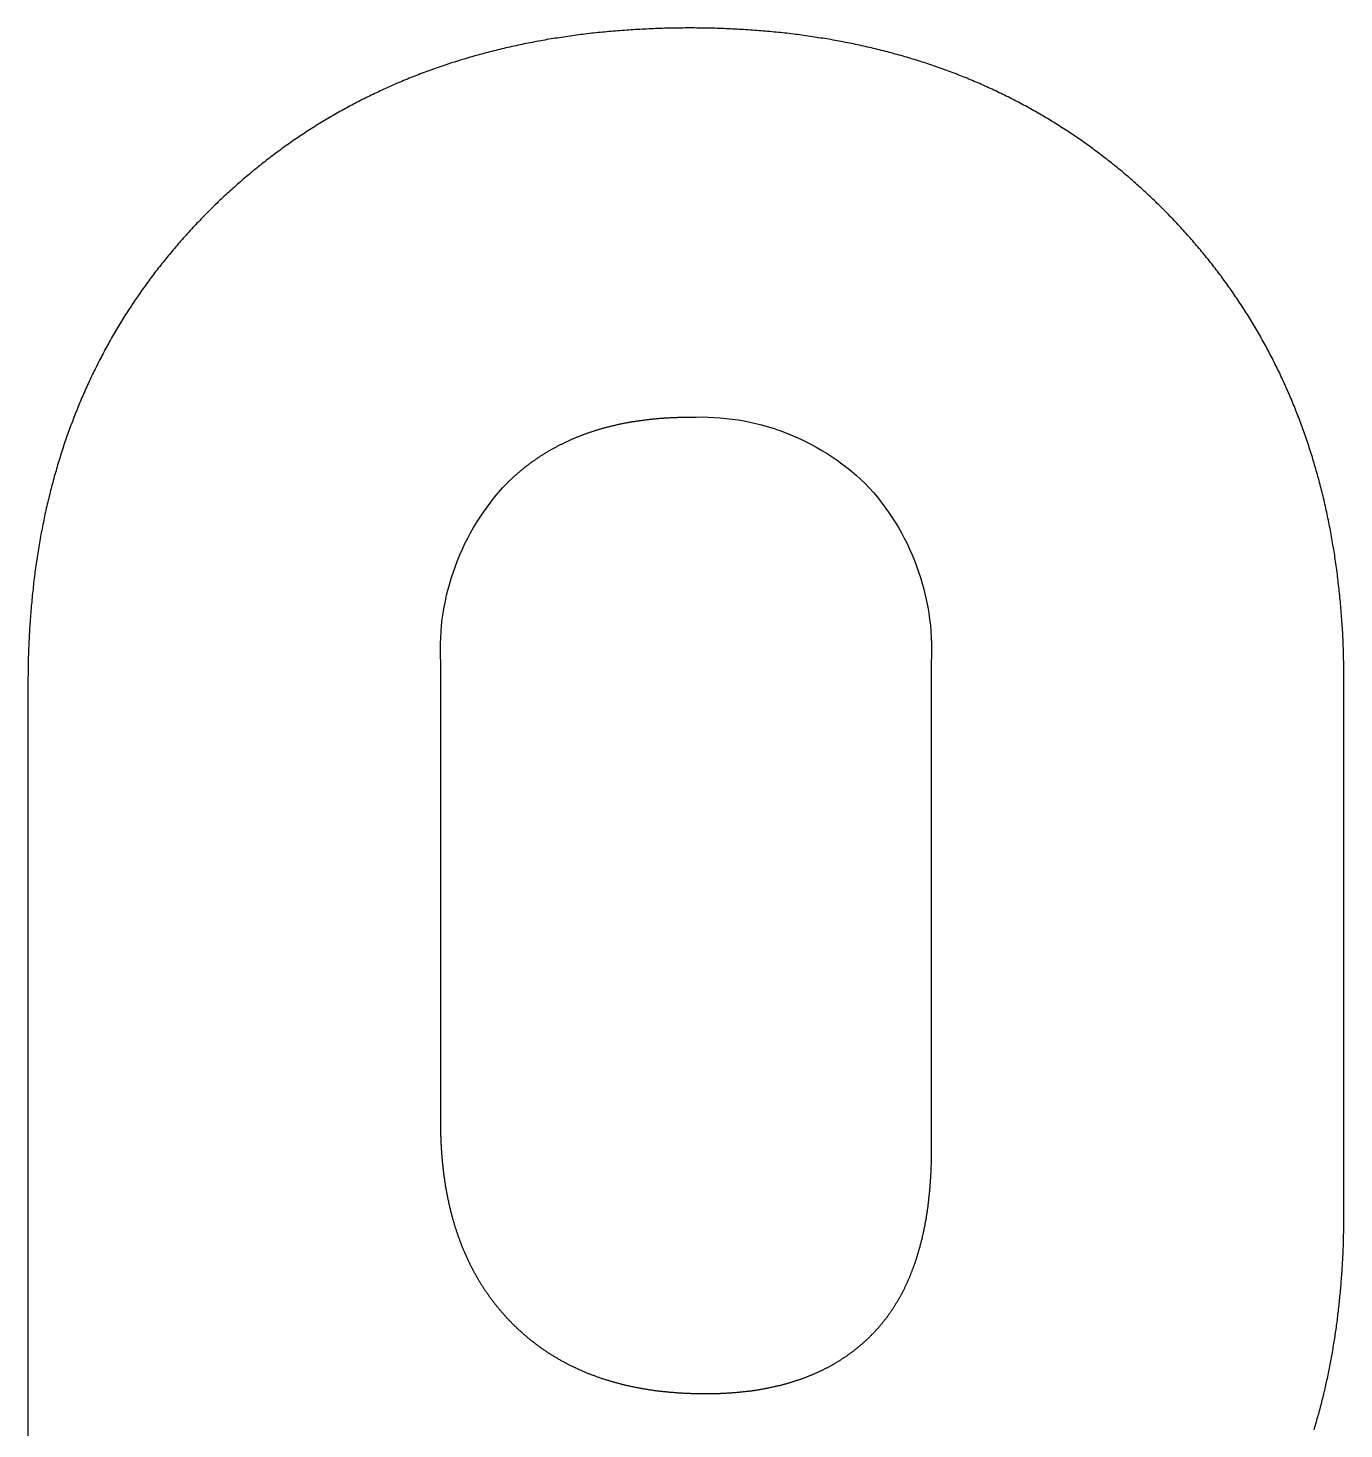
# Model space of a CAD drawing. Header units: millimetres. Extents: x -1211 to 233, y -1153 to 100.
# Drawn here: x -261.18 to -249.1, y -605.46 to -592.61 of the extents above; entities that cross this region are included whole.
import ezdxf

# ---------------------------------------------------------------- set-up
doc = ezdxf.new("R2010")
doc.units = ezdxf.units.MM
doc.layers.get('0').update_dxf_attribs({"lineweight": 25, "true_color": 0xffffff})

msp = doc.modelspace()

# ---------------------------------------------------------------- linework, layer by layer
at = {"color": 5, "true_color": 0x0000ff, "flags": 128}
msp.add_lwpolyline([(-249.379, -605.472), (-249.375, -605.458), (-249.37, -605.443), (-249.366, -605.428), (-249.362, -605.413), (-249.357, -605.398), (-249.353, -605.383), (-249.349, -605.368), (-249.344, -605.353), (-249.34, -605.338), (-249.336, -605.323), (-249.332, -605.308), (-249.328, -605.293), (-249.323, -605.278), (-249.319, -605.262), (-249.315, -605.247), (-249.311, -605.232), (-249.308, -605.217), (-249.304, -605.201), (-249.3, -605.186), (-249.296, -605.171), (-249.292, -605.155), (-249.288, -605.14), (-249.285, -605.124), (-249.281, -605.109), (-249.277, -605.093), (-249.274, -605.078), (-249.27, -605.062), (-249.267, -605.046), (-249.263, -605.031), (-249.26, -605.015), (-249.256, -604.999), (-249.253, -604.984), (-249.25, -604.968), (-249.246, -604.952), (-249.243, -604.936), (-249.24, -604.921), (-249.237, -604.905), (-249.234, -604.889), (-249.231, -604.873), (-249.228, -604.857), (-249.225, -604.841), (-249.222, -604.825), (-249.219, -604.809), (-249.216, -604.793), (-249.213, -604.776), (-249.21, -604.76), (-249.207, -604.744), (-249.204, -604.728), (-249.202, -604.712), (-249.199, -604.695), (-249.196, -604.679), (-249.194, -604.663), (-249.191, -604.646), (-249.189, -604.63), (-249.186, -604.614), (-249.184, -604.597), (-249.181, -604.581), (-249.179, -604.564), (-249.176, -604.548), (-249.174, -604.531), (-249.172, -604.514), (-249.17, -604.498), (-249.167, -604.481), (-249.165, -604.464), (-249.163, -604.448), (-249.161, -604.431), (-249.159, -604.414), (-249.157, -604.397), (-249.155, -604.381), (-249.153, -604.364), (-249.151, -604.347), (-249.149, -604.33), (-249.148, -604.313), (-249.146, -604.296), (-249.144, -604.279), (-249.142, -604.262), (-249.141, -604.245), (-249.139, -604.228), (-249.137, -604.211), (-249.136, -604.193), (-249.134, -604.176), (-249.133, -604.159), (-249.131, -604.142), (-249.13, -604.124), (-249.129, -604.107), (-249.127, -604.09), (-249.126, -604.072), (-249.125, -604.055), (-249.123, -604.037), (-249.122, -604.02), (-249.121, -604.002), (-249.12, -603.985), (-249.119, -603.967), (-249.118, -603.95), (-249.117, -603.932), (-249.116, -603.915), (-249.115, -603.897), (-249.114, -603.879), (-249.113, -603.861), (-249.112, -603.844), (-249.112, -603.826), (-249.111, -603.808), (-249.11, -603.79), (-249.11, -603.772), (-249.109, -603.754), (-249.108, -603.736), (-249.108, -603.718), (-249.107, -603.7), (-249.107, -603.682), (-249.106, -603.664), (-249.106, -603.646), (-249.106, -603.628), (-249.105, -603.61), (-249.105, -603.592), (-249.105, -603.573), (-249.105, -603.555), (-249.104, -603.537), (-249.104, -603.519), (-249.104, -603.5), (-249.104, -603.482), (-249.104, -603.464), (-249.104, -598.606), (-249.104, -598.585), (-249.104, -598.565), (-249.104, -598.544), (-249.105, -598.523), (-249.105, -598.502), (-249.105, -598.481), (-249.105, -598.461), (-249.106, -598.44), (-249.106, -598.419), (-249.107, -598.399), (-249.107, -598.378), (-249.108, -598.357), (-249.108, -598.337), (-249.109, -598.316), (-249.11, -598.296), (-249.111, -598.276), (-249.112, -598.255), (-249.112, -598.235), (-249.113, -598.214), (-249.114, -598.194), (-249.115, -598.174), (-249.116, -598.153), (-249.118, -598.133), (-249.119, -598.113), (-249.12, -598.093), (-249.121, -598.073), (-249.123, -598.053), (-249.124, -598.033), (-249.126, -598.013), (-249.127, -597.993), (-249.129, -597.973), (-249.13, -597.953), (-249.132, -597.933), (-249.133, -597.913), (-249.135, -597.893), (-249.137, -597.873), (-249.139, -597.853), (-249.141, -597.834), (-249.143, -597.814), (-249.145, -597.794), (-249.147, -597.774), (-249.149, -597.755), (-249.151, -597.735), (-249.153, -597.716), (-249.156, -597.696), (-249.158, -597.677), (-249.16, -597.657), (-249.163, -597.638), (-249.165, -597.618), (-249.168, -597.599), (-249.17, -597.58), (-249.173, -597.56), (-249.175, -597.541), (-249.178, -597.522), (-249.181, -597.502), (-249.184, -597.483), (-249.187, -597.464), (-249.189, -597.445), (-249.192, -597.426), (-249.195, -597.407), (-249.198, -597.388), (-249.202, -597.369), (-249.205, -597.35), (-249.208, -597.331), (-249.211, -597.312), (-249.215, -597.293), (-249.218, -597.274), (-249.221, -597.255), (-249.225, -597.236), (-249.228, -597.218), (-249.232, -597.199), (-249.236, -597.18), (-249.239, -597.162), (-249.243, -597.143), (-249.247, -597.124), (-249.251, -597.106), (-249.254, -597.087), (-249.258, -597.069), (-249.262, -597.05), (-249.266, -597.032), (-249.27, -597.013), (-249.275, -596.995), (-249.279, -596.976), (-249.283, -596.958), (-249.287, -596.94), (-249.292, -596.922), (-249.296, -596.903), (-249.3, -596.885), (-249.305, -596.867), (-249.309, -596.849), (-249.314, -596.831), (-249.319, -596.813), (-249.323, -596.795), (-249.328, -596.777), (-249.333, -596.759), (-249.338, -596.741), (-249.343, -596.723), (-249.348, -596.705), (-249.353, -596.687), (-249.358, -596.669), (-249.363, -596.651), (-249.368, -596.633), (-249.373, -596.616), (-249.378, -596.598), (-249.384, -596.58), (-249.389, -596.563), (-249.394, -596.545), (-249.4, -596.527), (-249.405, -596.51), (-249.411, -596.492), (-249.416, -596.475), (-249.422, -596.457), (-249.428, -596.44), (-249.434, -596.423), (-249.439, -596.405), (-249.445, -596.388), (-249.451, -596.371), (-249.457, -596.353), (-249.463, -596.336), (-249.469, -596.319), (-249.475, -596.302), (-249.481, -596.285), (-249.488, -596.267), (-249.494, -596.25), (-249.5, -596.233), (-249.506, -596.216), (-249.513, -596.199), (-249.519, -596.182), (-249.526, -596.165), (-249.532, -596.148), (-249.539, -596.132), (-249.546, -596.115), (-249.552, -596.098), (-249.559, -596.081), (-249.566, -596.064), (-249.573, -596.048), (-249.58, -596.031), (-249.587, -596.014), (-249.594, -595.998), (-249.601, -595.981), (-249.608, -595.965), (-249.615, -595.948), (-249.622, -595.931), (-249.63, -595.915), (-249.637, -595.899), (-249.644, -595.882), (-249.652, -595.866), (-249.659, -595.849), (-249.667, -595.833), (-249.674, -595.817), (-249.682, -595.801), (-249.69, -595.784), (-249.697, -595.768), (-249.705, -595.752), (-249.713, -595.736), (-249.721, -595.72), (-249.729, -595.704), (-249.737, -595.688), (-249.745, -595.672), (-249.753, -595.656), (-249.761, -595.64), (-249.769, -595.624), (-249.777, -595.608), (-249.786, -595.592), (-249.794, -595.576), (-249.802, -595.561), (-249.811, -595.545), (-249.819, -595.529), (-249.828, -595.513), (-249.837, -595.498), (-249.845, -595.482), (-249.854, -595.467), (-249.863, -595.451), (-249.871, -595.435), (-249.88, -595.42), (-249.889, -595.404), (-249.898, -595.389), (-249.907, -595.374), (-249.916, -595.358), (-249.925, -595.343), (-249.934, -595.328), (-249.944, -595.312), (-249.953, -595.297), (-249.962, -595.282), (-249.971, -595.267), (-249.981, -595.251), (-249.99, -595.236), (-250, -595.221), (-250.009, -595.206), (-250.019, -595.191), (-250.029, -595.176), (-250.038, -595.161), (-250.048, -595.146), (-250.058, -595.131), (-250.068, -595.116), (-250.078, -595.101), (-250.088, -595.087), (-250.098, -595.072), (-250.108, -595.057), (-250.118, -595.042), (-250.128, -595.028), (-250.138, -595.013), (-250.148, -594.998), (-250.159, -594.984), (-250.169, -594.969), (-250.18, -594.955), (-250.19, -594.94), (-250.201, -594.926), (-250.211, -594.911), (-250.222, -594.897), (-250.232, -594.882), (-250.243, -594.868), (-250.254, -594.854), (-250.265, -594.839), (-250.276, -594.825), (-250.286, -594.811), (-250.297, -594.797), (-250.308, -594.783), (-250.32, -594.768), (-250.331, -594.754), (-250.342, -594.74), (-250.353, -594.726), (-250.364, -594.712), (-250.376, -594.698), (-250.387, -594.684), (-250.398, -594.67), (-250.41, -594.656), (-250.421, -594.643), (-250.433, -594.629), (-250.445, -594.615), (-250.456, -594.601), (-250.468, -594.587), (-250.48, -594.574), (-250.492, -594.56), (-250.504, -594.546), (-250.516, -594.533), (-250.528, -594.519), (-250.54, -594.506), (-250.552, -594.492), (-250.564, -594.479), (-250.576, -594.465), (-250.588, -594.452), (-250.601, -594.438), (-250.613, -594.425), (-250.625, -594.412), (-250.638, -594.398), (-250.65, -594.385), (-250.663, -594.372), (-250.675, -594.359), (-250.688, -594.345), (-250.701, -594.332), (-250.713, -594.319), (-250.726, -594.306), (-250.739, -594.293), (-250.752, -594.28), (-250.765, -594.267), (-250.778, -594.254), (-250.791, -594.241), (-250.804, -594.228), (-250.817, -594.216), (-250.83, -594.203), (-250.843, -594.19), (-250.856, -594.177), (-250.87, -594.165), (-250.883, -594.152), (-250.896, -594.14), (-250.91, -594.127), (-250.923, -594.115), (-250.936, -594.103), (-250.95, -594.09), (-250.963, -594.078), (-250.976, -594.066), (-250.99, -594.054), (-251.003, -594.042), (-251.017, -594.03), (-251.031, -594.018), (-251.044, -594.006), (-251.058, -593.994), (-251.072, -593.982), (-251.085, -593.97), (-251.099, -593.959), (-251.113, -593.947), (-251.127, -593.935), (-251.14, -593.924), (-251.154, -593.912), (-251.168, -593.901), (-251.182, -593.889), (-251.196, -593.878), (-251.21, -593.867), (-251.224, -593.855), (-251.238, -593.844), (-251.252, -593.833), (-251.266, -593.822), (-251.28, -593.811), (-251.295, -593.8), (-251.309, -593.789), (-251.323, -593.778), (-251.337, -593.767), (-251.352, -593.756), (-251.366, -593.745), (-251.38, -593.735), (-251.395, -593.724), (-251.409, -593.713), (-251.423, -593.703), (-251.438, -593.692), (-251.452, -593.682), (-251.467, -593.671), (-251.482, -593.661), (-251.496, -593.651), (-251.511, -593.64), (-251.525, -593.63), (-251.54, -593.62), (-251.555, -593.61), (-251.57, -593.6), (-251.584, -593.59), (-251.599, -593.58), (-251.614, -593.57), (-251.629, -593.56), (-251.644, -593.55), (-251.659, -593.541), (-251.674, -593.531), (-251.689, -593.521), (-251.704, -593.512), (-251.719, -593.502), (-251.734, -593.492), (-251.749, -593.483), (-251.764, -593.474), (-251.78, -593.464), (-251.795, -593.455), (-251.81, -593.446), (-251.825, -593.437), (-251.841, -593.427), (-251.856, -593.418), (-251.871, -593.409), (-251.887, -593.4), (-251.902, -593.391), (-251.918, -593.382), (-251.933, -593.374), (-251.949, -593.365), (-251.964, -593.356), (-251.98, -593.347), (-251.996, -593.339), (-252.011, -593.33), (-252.027, -593.322), (-252.043, -593.313), (-252.058, -593.305), (-252.074, -593.296), (-252.09, -593.288), (-252.106, -593.28), (-252.122, -593.271), (-252.138, -593.263), (-252.154, -593.255), (-252.17, -593.247), (-252.186, -593.239), (-252.202, -593.231), (-252.218, -593.223), (-252.234, -593.215), (-252.25, -593.207), (-252.266, -593.2), (-252.282, -593.192), (-252.298, -593.184), (-252.315, -593.177), (-252.331, -593.169), (-252.347, -593.161), (-252.364, -593.154), (-252.38, -593.147), (-252.396, -593.139), (-252.413, -593.132), (-252.429, -593.125), (-252.446, -593.117), (-252.462, -593.11), (-252.479, -593.103), (-252.496, -593.096), (-252.512, -593.089), (-252.529, -593.082), (-252.545, -593.075), (-252.562, -593.068), (-252.579, -593.061), (-252.596, -593.055), (-252.613, -593.048), (-252.629, -593.041), (-252.646, -593.035), (-252.663, -593.028), (-252.68, -593.022), (-252.697, -593.015), (-252.714, -593.009), (-252.731, -593.002), (-252.748, -592.996), (-252.765, -592.99), (-252.782, -592.984), (-252.799, -592.977), (-252.817, -592.971), (-252.834, -592.965), (-252.851, -592.959), (-252.868, -592.953), (-252.886, -592.947), (-252.903, -592.941), (-252.92, -592.936), (-252.938, -592.93), (-252.955, -592.924), (-252.973, -592.919), (-252.99, -592.913), (-253.008, -592.907), (-253.025, -592.902), (-253.043, -592.896), (-253.061, -592.891), (-253.078, -592.886), (-253.096, -592.88), (-253.114, -592.875), (-253.131, -592.87), (-253.149, -592.865), (-253.167, -592.86), (-253.185, -592.855), (-253.203, -592.85), (-253.22, -592.845), (-253.238, -592.84), (-253.256, -592.835), (-253.274, -592.83), (-253.292, -592.826), (-253.31, -592.821), (-253.329, -592.816), (-253.347, -592.812), (-253.365, -592.807), (-253.383, -592.803), (-253.401, -592.798), (-253.419, -592.794), (-253.438, -592.789), (-253.456, -592.785), (-253.474, -592.781), (-253.493, -592.777), (-253.511, -592.773), (-253.529, -592.769), (-253.548, -592.765), (-253.566, -592.761), (-253.585, -592.757), (-253.603, -592.753), (-253.622, -592.749), (-253.641, -592.745), (-253.659, -592.741), (-253.678, -592.738), (-253.697, -592.734), (-253.715, -592.731), (-253.734, -592.727), (-253.753, -592.724), (-253.772, -592.72), (-253.791, -592.717), (-253.81, -592.713), (-253.829, -592.71), (-253.847, -592.707), (-253.866, -592.704), (-253.885, -592.701), (-253.905, -592.698), (-253.924, -592.695), (-253.943, -592.692), (-253.962, -592.689), (-253.981, -592.686), (-254, -592.683), (-254.019, -592.68), (-254.039, -592.678), (-254.058, -592.675), (-254.077, -592.672), (-254.097, -592.67), (-254.116, -592.667), (-254.136, -592.665), (-254.155, -592.662), (-254.174, -592.66), (-254.194, -592.658), (-254.214, -592.655), (-254.233, -592.653), (-254.253, -592.651), (-254.272, -592.649), (-254.292, -592.647), (-254.312, -592.645), (-254.331, -592.643), (-254.351, -592.641), (-254.371, -592.639), (-254.391, -592.637), (-254.411, -592.636), (-254.431, -592.634), (-254.45, -592.632), (-254.47, -592.631), (-254.49, -592.629), (-254.51, -592.628), (-254.53, -592.626), (-254.551, -592.625), (-254.571, -592.623), (-254.591, -592.622), (-254.611, -592.621), (-254.631, -592.62), (-254.651, -592.619), (-254.672, -592.618), (-254.692, -592.616), (-254.712, -592.616), (-254.733, -592.615), (-254.753, -592.614), (-254.773, -592.613), (-254.794, -592.612), (-254.814, -592.611), (-254.835, -592.611), (-254.855, -592.61), (-254.876, -592.609), (-254.896, -592.609), (-254.917, -592.608), (-254.938, -592.608), (-254.958, -592.608), (-254.979, -592.607), (-255, -592.607), (-255.021, -592.607), (-255.042, -592.607), (-255.062, -592.606), (-255.083, -592.606), (-255.104, -592.606), (-255.125, -592.606), (-255.147, -592.606), (-255.168, -592.607), (-255.189, -592.607), (-255.21, -592.607), (-255.231, -592.607), (-255.252, -592.608), (-255.273, -592.608), (-255.294, -592.608), (-255.315, -592.609), (-255.336, -592.609), (-255.356, -592.61), (-255.377, -592.611), (-255.398, -592.611), (-255.419, -592.612), (-255.439, -592.613), (-255.46, -592.614), (-255.481, -592.615), (-255.501, -592.616), (-255.522, -592.616), (-255.543, -592.618), (-255.563, -592.619), (-255.584, -592.62), (-255.604, -592.621), (-255.624, -592.622), (-255.645, -592.623), (-255.665, -592.625), (-255.686, -592.626), (-255.706, -592.628), (-255.726, -592.629), (-255.746, -592.631), (-255.767, -592.632), (-255.787, -592.634), (-255.807, -592.636), (-255.827, -592.637), (-255.847, -592.639), (-255.867, -592.641), (-255.887, -592.643), (-255.907, -592.645), (-255.927, -592.647), (-255.947, -592.649), (-255.967, -592.651), (-255.987, -592.653), (-256.007, -592.655), (-256.026, -592.658), (-256.046, -592.66), (-256.066, -592.662), (-256.086, -592.665), (-256.105, -592.667), (-256.125, -592.67), (-256.145, -592.672), (-256.164, -592.675), (-256.184, -592.678), (-256.203, -592.68), (-256.223, -592.683), (-256.242, -592.686), (-256.262, -592.689), (-256.281, -592.692), (-256.3, -592.695), (-256.32, -592.698), (-256.339, -592.701), (-256.358, -592.704), (-256.377, -592.707), (-256.397, -592.71), (-256.416, -592.713), (-256.435, -592.717), (-256.454, -592.72), (-256.473, -592.724), (-256.492, -592.727), (-256.511, -592.731), (-256.53, -592.734), (-256.549, -592.738), (-256.568, -592.741), (-256.587, -592.745), (-256.606, -592.749), (-256.625, -592.753), (-256.643, -592.757), (-256.662, -592.761), (-256.681, -592.765), (-256.699, -592.769), (-256.718, -592.773), (-256.737, -592.777), (-256.755, -592.781), (-256.774, -592.785), (-256.792, -592.789), (-256.811, -592.794), (-256.829, -592.798), (-256.848, -592.803), (-256.866, -592.807), (-256.885, -592.812), (-256.903, -592.816), (-256.921, -592.821), (-256.94, -592.826), (-256.958, -592.83), (-256.976, -592.835), (-256.994, -592.84), (-257.012, -592.845), (-257.031, -592.85), (-257.049, -592.855), (-257.067, -592.86), (-257.085, -592.865), (-257.103, -592.87), (-257.121, -592.875), (-257.139, -592.88), (-257.157, -592.886), (-257.174, -592.891), (-257.192, -592.896), (-257.21, -592.902), (-257.228, -592.907), (-257.246, -592.913), (-257.263, -592.919), (-257.281, -592.924), (-257.299, -592.93), (-257.316, -592.936), (-257.334, -592.941), (-257.351, -592.947), (-257.369, -592.953), (-257.386, -592.959), (-257.404, -592.965), (-257.421, -592.971), (-257.439, -592.977), (-257.456, -592.984), (-257.473, -592.99), (-257.491, -592.996), (-257.508, -593.002), (-257.525, -593.009), (-257.542, -593.015), (-257.56, -593.022), (-257.577, -593.028), (-257.594, -593.035), (-257.611, -593.041), (-257.628, -593.048), (-257.645, -593.055), (-257.662, -593.061), (-257.679, -593.068), (-257.696, -593.075), (-257.713, -593.082), (-257.73, -593.089), (-257.746, -593.096), (-257.763, -593.103), (-257.78, -593.11), (-257.797, -593.117), (-257.813, -593.125), (-257.83, -593.132), (-257.847, -593.139), (-257.863, -593.147), (-257.88, -593.154), (-257.896, -593.161), (-257.913, -593.169), (-257.929, -593.177), (-257.946, -593.184), (-257.962, -593.192), (-257.979, -593.2), (-257.995, -593.207), (-258.011, -593.215), (-258.028, -593.223), (-258.044, -593.231), (-258.06, -593.239), (-258.076, -593.247), (-258.092, -593.255), (-258.109, -593.263), (-258.125, -593.271), (-258.141, -593.28), (-258.157, -593.288), (-258.173, -593.296), (-258.189, -593.305), (-258.205, -593.313), (-258.221, -593.322), (-258.237, -593.33), (-258.252, -593.339), (-258.268, -593.347), (-258.284, -593.356), (-258.3, -593.365), (-258.315, -593.374), (-258.331, -593.382), (-258.347, -593.391), (-258.362, -593.4), (-258.378, -593.409), (-258.394, -593.418), (-258.409, -593.427), (-258.425, -593.437), (-258.44, -593.446), (-258.456, -593.455), (-258.471, -593.464), (-258.486, -593.474), (-258.502, -593.483), (-258.517, -593.492), (-258.532, -593.502), (-258.547, -593.512), (-258.563, -593.521), (-258.578, -593.531), (-258.593, -593.541), (-258.608, -593.55), (-258.623, -593.56), (-258.638, -593.57), (-258.653, -593.58), (-258.668, -593.59), (-258.683, -593.6), (-258.698, -593.61), (-258.713, -593.62), (-258.728, -593.63), (-258.743, -593.64), (-258.758, -593.651), (-258.772, -593.661), (-258.787, -593.671), (-258.802, -593.682), (-258.817, -593.692), (-258.831, -593.703), (-258.846, -593.713), (-258.86, -593.724), (-258.875, -593.735), (-258.889, -593.745), (-258.904, -593.756), (-258.918, -593.767), (-258.933, -593.778), (-258.947, -593.789), (-258.962, -593.8), (-258.976, -593.811), (-258.99, -593.822), (-259.004, -593.833), (-259.019, -593.844), (-259.033, -593.855), (-259.047, -593.867), (-259.061, -593.878), (-259.075, -593.889), (-259.089, -593.901), (-259.103, -593.912), (-259.117, -593.924), (-259.131, -593.935), (-259.145, -593.947), (-259.159, -593.959), (-259.173, -593.97), (-259.187, -593.982), (-259.201, -593.994), (-259.215, -594.006), (-259.228, -594.018), (-259.242, -594.03), (-259.256, -594.042), (-259.27, -594.054), (-259.283, -594.066), (-259.297, -594.078), (-259.31, -594.09), (-259.324, -594.103), (-259.337, -594.115), (-259.351, -594.127), (-259.364, -594.14), (-259.378, -594.152), (-259.391, -594.165), (-259.404, -594.177), (-259.418, -594.19), (-259.431, -594.203), (-259.444, -594.216), (-259.458, -594.228), (-259.471, -594.241), (-259.484, -594.254), (-259.497, -594.267), (-259.51, -594.28), (-259.523, -594.293), (-259.536, -594.306), (-259.549, -594.319), (-259.562, -594.332), (-259.575, -594.345), (-259.588, -594.359), (-259.6, -594.372), (-259.613, -594.385), (-259.626, -594.398), (-259.638, -594.412), (-259.651, -594.425), (-259.663, -594.438), (-259.676, -594.452), (-259.688, -594.465), (-259.7, -594.479), (-259.713, -594.492), (-259.725, -594.506), (-259.737, -594.519), (-259.749, -594.533), (-259.761, -594.546), (-259.773, -594.56), (-259.785, -594.574), (-259.797, -594.587), (-259.809, -594.601), (-259.821, -594.615), (-259.832, -594.629), (-259.844, -594.643), (-259.856, -594.656), (-259.867, -594.67), (-259.879, -594.684), (-259.89, -594.698), (-259.902, -594.712), (-259.913, -594.726), (-259.925, -594.74), (-259.936, -594.754), (-259.947, -594.768), (-259.958, -594.783), (-259.97, -594.797), (-259.981, -594.811), (-259.992, -594.825), (-260.003, -594.839), (-260.014, -594.854), (-260.024, -594.868), (-260.035, -594.882), (-260.046, -594.897), (-260.057, -594.911), (-260.068, -594.926), (-260.078, -594.94), (-260.089, -594.955), (-260.099, -594.969), (-260.11, -594.984), (-260.12, -594.998), (-260.131, -595.013), (-260.141, -595.028), (-260.151, -595.042), (-260.161, -595.057), (-260.171, -595.072), (-260.182, -595.087), (-260.192, -595.101), (-260.202, -595.116), (-260.212, -595.131), (-260.222, -595.146), (-260.231, -595.161), (-260.241, -595.176), (-260.251, -595.191), (-260.261, -595.206), (-260.27, -595.221), (-260.28, -595.236), (-260.29, -595.251), (-260.299, -595.267), (-260.308, -595.282), (-260.318, -595.297), (-260.327, -595.312), (-260.337, -595.328), (-260.346, -595.343), (-260.355, -595.358), (-260.364, -595.374), (-260.373, -595.389), (-260.382, -595.404), (-260.391, -595.42), (-260.4, -595.435), (-260.409, -595.451), (-260.418, -595.467), (-260.427, -595.482), (-260.435, -595.498), (-260.444, -595.513), (-260.453, -595.529), (-260.461, -595.545), (-260.47, -595.561), (-260.478, -595.576), (-260.487, -595.592), (-260.495, -595.608), (-260.503, -595.624), (-260.512, -595.64), (-260.52, -595.656), (-260.528, -595.672), (-260.536, -595.688), (-260.544, -595.704), (-260.552, -595.72), (-260.56, -595.736), (-260.568, -595.752), (-260.576, -595.768), (-260.584, -595.784), (-260.592, -595.801), (-260.599, -595.817), (-260.607, -595.833), (-260.615, -595.849), (-260.622, -595.866), (-260.63, -595.882), (-260.637, -595.899), (-260.645, -595.915), (-260.652, -595.931), (-260.659, -595.948), (-260.666, -595.965), (-260.674, -595.981), (-260.681, -595.998), (-260.688, -596.014), (-260.695, -596.031), (-260.702, -596.048), (-260.709, -596.064), (-260.716, -596.081), (-260.723, -596.098), (-260.729, -596.115), (-260.736, -596.132), (-260.743, -596.148), (-260.749, -596.165), (-260.756, -596.182), (-260.763, -596.199), (-260.769, -596.216), (-260.775, -596.233), (-260.782, -596.25), (-260.788, -596.267), (-260.794, -596.285), (-260.801, -596.302), (-260.807, -596.319), (-260.813, -596.336), (-260.819, -596.353), (-260.825, -596.371), (-260.831, -596.388), (-260.837, -596.405), (-260.843, -596.423), (-260.849, -596.44), (-260.854, -596.457), (-260.86, -596.475), (-260.866, -596.492), (-260.871, -596.51), (-260.877, -596.527), (-260.882, -596.545), (-260.888, -596.563), (-260.893, -596.58), (-260.899, -596.598), (-260.904, -596.616), (-260.909, -596.633), (-260.914, -596.651), (-260.919, -596.669), (-260.925, -596.687), (-260.93, -596.705), (-260.935, -596.723), (-260.94, -596.741), (-260.944, -596.759), (-260.949, -596.777), (-260.954, -596.795), (-260.959, -596.813), (-260.964, -596.831), (-260.968, -596.849), (-260.973, -596.867), (-260.977, -596.885), (-260.982, -596.903), (-260.986, -596.922), (-260.991, -596.94), (-260.995, -596.958), (-260.999, -596.976), (-261.003, -596.995), (-261.008, -597.013), (-261.012, -597.032), (-261.016, -597.05), (-261.02, -597.069), (-261.024, -597.087), (-261.028, -597.106), (-261.032, -597.124), (-261.035, -597.143), (-261.039, -597.162), (-261.043, -597.18), (-261.047, -597.199), (-261.05, -597.218), (-261.054, -597.236), (-261.057, -597.255), (-261.061, -597.274), (-261.064, -597.293), (-261.067, -597.312), (-261.071, -597.331), (-261.074, -597.35), (-261.077, -597.369), (-261.08, -597.388), (-261.083, -597.407), (-261.086, -597.426), (-261.089, -597.445), (-261.092, -597.464), (-261.095, -597.483), (-261.098, -597.502), (-261.101, -597.522), (-261.104, -597.541), (-261.106, -597.56), (-261.109, -597.58), (-261.112, -597.599), (-261.114, -597.618), (-261.117, -597.638), (-261.119, -597.657), (-261.121, -597.677), (-261.124, -597.696), (-261.126, -597.716), (-261.128, -597.735), (-261.13, -597.755), (-261.133, -597.774), (-261.135, -597.794), (-261.137, -597.814), (-261.139, -597.834), (-261.141, -597.853), (-261.142, -597.873), (-261.144, -597.893), (-261.146, -597.913), (-261.148, -597.933), (-261.149, -597.953), (-261.151, -597.973), (-261.153, -597.993), (-261.154, -598.013), (-261.156, -598.033), (-261.157, -598.053), (-261.158, -598.073), (-261.16, -598.093), (-261.161, -598.113), (-261.162, -598.133), (-261.163, -598.153), (-261.164, -598.174), (-261.165, -598.194), (-261.166, -598.214), (-261.167, -598.235), (-261.168, -598.255), (-261.169, -598.276), (-261.17, -598.296), (-261.171, -598.316), (-261.171, -598.337), (-261.172, -598.357), (-261.173, -598.378), (-261.173, -598.399), (-261.174, -598.419), (-261.174, -598.44), (-261.174, -598.461), (-261.175, -598.481), (-261.175, -598.502), (-261.175, -598.523), (-261.175, -598.544), (-261.176, -598.565), (-261.176, -598.585), (-261.176, -598.606), (-261.176, -612.321)], dxfattribs=at)
msp.add_lwpolyline([(-255.104, -596.178, -0.206096), (-253.497, -596.785, -0.205579), (-252.89, -598.428), (-252.89, -602.892), (-252.89, -602.901), (-252.89, -602.91), (-252.89, -602.919), (-252.89, -602.928), (-252.89, -602.936), (-252.89, -602.945), (-252.89, -602.954), (-252.89, -602.963), (-252.891, -602.972), (-252.891, -602.98), (-252.891, -602.989), (-252.891, -602.998), (-252.891, -603.007), (-252.892, -603.015), (-252.892, -603.024), (-252.892, -603.033), (-252.892, -603.041), (-252.893, -603.05), (-252.893, -603.058), (-252.893, -603.067), (-252.894, -603.076), (-252.894, -603.084), (-252.894, -603.093), (-252.895, -603.101), (-252.895, -603.11), (-252.895, -603.118), (-252.896, -603.127), (-252.896, -603.135), (-252.897, -603.143), (-252.897, -603.152), (-252.898, -603.16), (-252.898, -603.169), (-252.899, -603.177), (-252.899, -603.185), (-252.9, -603.194), (-252.9, -603.202), (-252.901, -603.21), (-252.902, -603.218), (-252.902, -603.227), (-252.903, -603.235), (-252.904, -603.243), (-252.904, -603.251), (-252.905, -603.259), (-252.906, -603.268), (-252.906, -603.276), (-252.907, -603.284), (-252.908, -603.292), (-252.909, -603.3), (-252.91, -603.308), (-252.91, -603.316), (-252.911, -603.324), (-252.912, -603.332), (-252.913, -603.34), (-252.914, -603.348), (-252.915, -603.356), (-252.916, -603.364), (-252.916, -603.372), (-252.917, -603.38), (-252.918, -603.388), (-252.919, -603.395), (-252.92, -603.403), (-252.921, -603.411), (-252.922, -603.419), (-252.923, -603.427), (-252.924, -603.434), (-252.926, -603.442), (-252.927, -603.45), (-252.928, -603.458), (-252.929, -603.465), (-252.93, -603.473), (-252.931, -603.481), (-252.932, -603.488), (-252.933, -603.496), (-252.935, -603.504), (-252.936, -603.511), (-252.937, -603.519), (-252.938, -603.526), (-252.94, -603.534), (-252.941, -603.541), (-252.942, -603.549), (-252.944, -603.556), (-252.945, -603.564), (-252.946, -603.571), (-252.948, -603.579), (-252.949, -603.586), (-252.95, -603.593), (-252.952, -603.601), (-252.953, -603.608), (-252.955, -603.615), (-252.956, -603.623), (-252.958, -603.63), (-252.959, -603.637), (-252.961, -603.645), (-252.962, -603.652), (-252.964, -603.659), (-252.965, -603.666), (-252.967, -603.674), (-252.968, -603.681), (-252.97, -603.688), (-252.972, -603.695), (-252.973, -603.702), (-252.975, -603.709), (-252.977, -603.716), (-252.978, -603.723), (-252.98, -603.73), (-252.982, -603.737), (-252.983, -603.744), (-252.985, -603.751), (-252.987, -603.758), (-252.989, -603.765), (-252.991, -603.772), (-252.992, -603.779), (-252.994, -603.786), (-252.996, -603.793), (-252.998, -603.8), (-253, -603.807), (-253.002, -603.814), (-253.004, -603.82), (-253.006, -603.827), (-253.008, -603.834), (-253.01, -603.841), (-253.012, -603.848), (-253.014, -603.854), (-253.016, -603.861), (-253.018, -603.868), (-253.02, -603.874), (-253.022, -603.881), (-253.024, -603.888), (-253.026, -603.894), (-253.028, -603.901), (-253.03, -603.907), (-253.032, -603.914), (-253.035, -603.921), (-253.037, -603.927), (-253.039, -603.934), (-253.041, -603.94), (-253.043, -603.947), (-253.046, -603.953), (-253.048, -603.959), (-253.05, -603.966), (-253.052, -603.972), (-253.055, -603.979), (-253.057, -603.985), (-253.059, -603.991), (-253.062, -603.998), (-253.064, -604.004), (-253.067, -604.01), (-253.069, -604.017), (-253.071, -604.023), (-253.074, -604.029), (-253.076, -604.035), (-253.079, -604.041), (-253.081, -604.048), (-253.084, -604.054), (-253.086, -604.06), (-253.089, -604.066), (-253.091, -604.072), (-253.094, -604.078), (-253.097, -604.084), (-253.099, -604.09), (-253.102, -604.096), (-253.104, -604.103), (-253.107, -604.109), (-253.11, -604.115), (-253.112, -604.12), (-253.115, -604.126), (-253.118, -604.132), (-253.121, -604.138), (-253.123, -604.144), (-253.126, -604.15), (-253.129, -604.156), (-253.132, -604.162), (-253.135, -604.168), (-253.137, -604.173), (-253.14, -604.179), (-253.143, -604.185), (-253.146, -604.191), (-253.149, -604.196), (-253.152, -604.202), (-253.155, -604.208), (-253.158, -604.214), (-253.161, -604.219), (-253.164, -604.225), (-253.167, -604.231), (-253.17, -604.236), (-253.173, -604.242), (-253.176, -604.247), (-253.179, -604.253), (-253.182, -604.258), (-253.185, -604.264), (-253.188, -604.269), (-253.191, -604.275), (-253.194, -604.28), (-253.198, -604.286), (-253.201, -604.291), (-253.204, -604.297), (-253.207, -604.302), (-253.21, -604.307), (-253.214, -604.313), (-253.217, -604.318), (-253.22, -604.323), (-253.223, -604.329), (-253.227, -604.334), (-253.23, -604.339), (-253.233, -604.345), (-253.237, -604.35), (-253.24, -604.355), (-253.244, -604.36), (-253.247, -604.365), (-253.25, -604.371), (-253.254, -604.376), (-253.257, -604.381), (-253.261, -604.386), (-253.264, -604.391), (-253.268, -604.396), (-253.271, -604.401), (-253.275, -604.406), (-253.278, -604.411), (-253.282, -604.416), (-253.286, -604.421), (-253.289, -604.426), (-253.293, -604.431), (-253.296, -604.436), (-253.3, -604.441), (-253.304, -604.446), (-253.307, -604.451), (-253.311, -604.456), (-253.315, -604.46), (-253.319, -604.465), (-253.322, -604.47), (-253.326, -604.475), (-253.33, -604.48), (-253.334, -604.484), (-253.338, -604.489), (-253.341, -604.494), (-253.345, -604.498), (-253.349, -604.503), (-253.353, -604.508), (-253.357, -604.512), (-253.361, -604.517), (-253.365, -604.522), (-253.369, -604.526), (-253.373, -604.531), (-253.377, -604.535), (-253.381, -604.54), (-253.385, -604.544), (-253.389, -604.549), (-253.393, -604.553), (-253.397, -604.558), (-253.401, -604.562), (-253.405, -604.567), (-253.409, -604.571), (-253.413, -604.575), (-253.417, -604.58), (-253.421, -604.584), (-253.426, -604.589), (-253.43, -604.593), (-253.434, -604.597), (-253.438, -604.601), (-253.442, -604.606), (-253.447, -604.61), (-253.451, -604.614), (-253.455, -604.618), (-253.46, -604.623), (-253.464, -604.627), (-253.468, -604.631), (-253.473, -604.635), (-253.477, -604.639), (-253.481, -604.643), (-253.486, -604.647), (-253.49, -604.651), (-253.494, -604.656), (-253.499, -604.66), (-253.503, -604.664), (-253.508, -604.668), (-253.512, -604.672), (-253.517, -604.676), (-253.521, -604.68), (-253.526, -604.684), (-253.53, -604.687), (-253.535, -604.691), (-253.539, -604.695), (-253.544, -604.699), (-253.548, -604.703), (-253.553, -604.707), (-253.558, -604.711), (-253.562, -604.714), (-253.567, -604.718), (-253.571, -604.722), (-253.576, -604.726), (-253.581, -604.73), (-253.585, -604.733), (-253.59, -604.737), (-253.595, -604.741), (-253.6, -604.744), (-253.604, -604.748), (-253.609, -604.752), (-253.614, -604.755), (-253.619, -604.759), (-253.623, -604.762), (-253.628, -604.766), (-253.633, -604.77), (-253.638, -604.773), (-253.643, -604.777), (-253.648, -604.78), (-253.653, -604.784), (-253.657, -604.787), (-253.662, -604.791), (-253.667, -604.794), (-253.672, -604.797), (-253.677, -604.801), (-253.682, -604.804), (-253.687, -604.808), (-253.692, -604.811), (-253.697, -604.814), (-253.702, -604.818), (-253.707, -604.821), (-253.712, -604.824), (-253.717, -604.827), (-253.722, -604.831), (-253.728, -604.834), (-253.733, -604.837), (-253.738, -604.84), (-253.743, -604.844), (-253.748, -604.847), (-253.753, -604.85), (-253.758, -604.853), (-253.764, -604.856), (-253.769, -604.859), (-253.774, -604.862), (-253.779, -604.865), (-253.785, -604.868), (-253.79, -604.871), (-253.795, -604.874), (-253.8, -604.877), (-253.806, -604.88), (-253.811, -604.883), (-253.816, -604.886), (-253.822, -604.889), (-253.827, -604.892), (-253.833, -604.895), (-253.838, -604.898), (-253.843, -604.901), (-253.849, -604.904), (-253.854, -604.906), (-253.86, -604.909), (-253.865, -604.912), (-253.871, -604.915), (-253.876, -604.918), (-253.882, -604.92), (-253.887, -604.923), (-253.893, -604.926), (-253.898, -604.929), (-253.904, -604.931), (-253.909, -604.934), (-253.915, -604.937), (-253.921, -604.939), (-253.926, -604.942), (-253.932, -604.944), (-253.938, -604.947), (-253.943, -604.949), (-253.949, -604.952), (-253.955, -604.955), (-253.96, -604.957), (-253.966, -604.96), (-253.972, -604.962), (-253.977, -604.964), (-253.983, -604.967), (-253.989, -604.969), (-253.995, -604.972), (-254.001, -604.974), (-254.006, -604.977), (-254.012, -604.979), (-254.018, -604.981), (-254.024, -604.984), (-254.03, -604.986), (-254.036, -604.988), (-254.042, -604.99), (-254.048, -604.993), (-254.054, -604.995), (-254.059, -604.997), (-254.065, -604.999), (-254.071, -605.002), (-254.077, -605.004), (-254.083, -605.006), (-254.089, -605.008), (-254.095, -605.01), (-254.102, -605.012), (-254.108, -605.014), (-254.114, -605.016), (-254.12, -605.018), (-254.126, -605.02), (-254.132, -605.022), (-254.138, -605.024), (-254.144, -605.026), (-254.15, -605.028), (-254.157, -605.03), (-254.163, -605.032), (-254.169, -605.034), (-254.175, -605.036), (-254.181, -605.038), (-254.188, -605.04), (-254.194, -605.042), (-254.2, -605.044), (-254.207, -605.045), (-254.213, -605.047), (-254.219, -605.049), (-254.225, -605.051), (-254.232, -605.052), (-254.238, -605.054), (-254.245, -605.056), (-254.251, -605.058), (-254.257, -605.059), (-254.264, -605.061), (-254.27, -605.063), (-254.277, -605.064), (-254.283, -605.066), (-254.29, -605.067), (-254.296, -605.069), (-254.303, -605.071), (-254.309, -605.072), (-254.316, -605.074), (-254.322, -605.075), (-254.329, -605.077), (-254.335, -605.078), (-254.342, -605.08), (-254.348, -605.081), (-254.355, -605.082), (-254.362, -605.084), (-254.368, -605.085), (-254.375, -605.087), (-254.382, -605.088), (-254.388, -605.089), (-254.395, -605.091), (-254.402, -605.092), (-254.409, -605.093), (-254.415, -605.095), (-254.422, -605.096), (-254.429, -605.097), (-254.436, -605.098), (-254.442, -605.099), (-254.449, -605.101), (-254.456, -605.102), (-254.463, -605.103), (-254.47, -605.104), (-254.477, -605.105), (-254.483, -605.106), (-254.49, -605.107), (-254.497, -605.109), (-254.504, -605.11), (-254.511, -605.111), (-254.518, -605.112), (-254.525, -605.113), (-254.532, -605.114), (-254.539, -605.115), (-254.546, -605.116), (-254.553, -605.117), (-254.56, -605.117), (-254.567, -605.118), (-254.574, -605.119), (-254.581, -605.12), (-254.588, -605.121), (-254.596, -605.122), (-254.603, -605.123), (-254.61, -605.123), (-254.617, -605.124), (-254.624, -605.125), (-254.631, -605.126), (-254.638, -605.126), (-254.646, -605.127), (-254.653, -605.128), (-254.66, -605.129), (-254.667, -605.129), (-254.675, -605.13), (-254.682, -605.131), (-254.689, -605.131), (-254.697, -605.132), (-254.704, -605.132), (-254.711, -605.133), (-254.719, -605.133), (-254.726, -605.134), (-254.733, -605.134), (-254.741, -605.135), (-254.748, -605.135), (-254.756, -605.136), (-254.763, -605.136), (-254.77, -605.137), (-254.778, -605.137), (-254.785, -605.138), (-254.793, -605.138), (-254.8, -605.138), (-254.808, -605.139), (-254.815, -605.139), (-254.823, -605.139), (-254.831, -605.14), (-254.838, -605.14), (-254.846, -605.14), (-254.853, -605.14), (-254.861, -605.141), (-254.869, -605.141), (-254.876, -605.141), (-254.884, -605.141), (-254.892, -605.141), (-254.899, -605.142), (-254.907, -605.142), (-254.915, -605.142), (-254.922, -605.142), (-254.93, -605.142), (-254.938, -605.142), (-254.946, -605.142), (-254.954, -605.142), (-254.961, -605.142), (-254.97, -605.142), (-254.979, -605.142), (-254.988, -605.142), (-254.997, -605.142), (-255.006, -605.142), (-255.015, -605.142), (-255.023, -605.142), (-255.032, -605.141), (-255.041, -605.141), (-255.05, -605.141), (-255.059, -605.141), (-255.067, -605.141), (-255.076, -605.14), (-255.085, -605.14), (-255.094, -605.14), (-255.102, -605.139), (-255.111, -605.139), (-255.12, -605.139), (-255.128, -605.138), (-255.137, -605.138), (-255.145, -605.138), (-255.154, -605.137), (-255.163, -605.137), (-255.171, -605.136), (-255.18, -605.136), (-255.188, -605.135), (-255.197, -605.135), (-255.205, -605.134), (-255.214, -605.134), (-255.222, -605.133), (-255.231, -605.132), (-255.239, -605.132), (-255.248, -605.131), (-255.256, -605.13), (-255.264, -605.13), (-255.273, -605.129), (-255.281, -605.128), (-255.29, -605.128), (-255.298, -605.127), (-255.306, -605.126), (-255.315, -605.125), (-255.323, -605.124), (-255.331, -605.123), (-255.339, -605.123), (-255.348, -605.122), (-255.356, -605.121), (-255.364, -605.12), (-255.372, -605.119), (-255.381, -605.118), (-255.389, -605.117), (-255.397, -605.116), (-255.405, -605.115), (-255.413, -605.114), (-255.421, -605.113), (-255.429, -605.112), (-255.437, -605.11), (-255.445, -605.109), (-255.454, -605.108), (-255.462, -605.107), (-255.47, -605.106), (-255.478, -605.105), (-255.486, -605.103), (-255.494, -605.102), (-255.502, -605.101), (-255.509, -605.099), (-255.517, -605.098), (-255.525, -605.097), (-255.533, -605.095), (-255.541, -605.094), (-255.549, -605.093), (-255.557, -605.091), (-255.565, -605.09), (-255.572, -605.088), (-255.58, -605.087), (-255.588, -605.085), (-255.596, -605.084), (-255.604, -605.082), (-255.611, -605.081), (-255.619, -605.079), (-255.627, -605.078), (-255.634, -605.076), (-255.642, -605.074), (-255.65, -605.073), (-255.658, -605.071), (-255.665, -605.069), (-255.673, -605.068), (-255.68, -605.066), (-255.688, -605.064), (-255.696, -605.062), (-255.703, -605.06), (-255.711, -605.059), (-255.718, -605.057), (-255.726, -605.055), (-255.733, -605.053), (-255.741, -605.051), (-255.748, -605.049), (-255.756, -605.047), (-255.763, -605.045), (-255.77, -605.043), (-255.778, -605.041), (-255.785, -605.039), (-255.793, -605.037), (-255.8, -605.035), (-255.807, -605.033), (-255.815, -605.031), (-255.822, -605.029), (-255.829, -605.027), (-255.837, -605.024), (-255.844, -605.022), (-255.851, -605.02), (-255.858, -605.018), (-255.866, -605.016), (-255.873, -605.013), (-255.88, -605.011), (-255.887, -605.009), (-255.894, -605.006), (-255.902, -605.004), (-255.909, -605.002), (-255.916, -604.999), (-255.923, -604.997), (-255.93, -604.994), (-255.937, -604.992), (-255.944, -604.99), (-255.951, -604.987), (-255.958, -604.985), (-255.965, -604.982), (-255.972, -604.979), (-255.979, -604.977), (-255.986, -604.974), (-255.993, -604.972), (-256, -604.969), (-256.007, -604.966), (-256.014, -604.964), (-256.021, -604.961), (-256.028, -604.958), (-256.035, -604.956), (-256.041, -604.953), (-256.048, -604.95), (-256.055, -604.947), (-256.062, -604.944), (-256.069, -604.942), (-256.075, -604.939), (-256.082, -604.936), (-256.089, -604.933), (-256.096, -604.93), (-256.102, -604.927), (-256.109, -604.924), (-256.116, -604.921), (-256.122, -604.918), (-256.129, -604.915), (-256.136, -604.912), (-256.142, -604.909), (-256.149, -604.906), (-256.155, -604.903), (-256.162, -604.9), (-256.169, -604.897), (-256.175, -604.894), (-256.182, -604.89), (-256.188, -604.887), (-256.195, -604.884), (-256.201, -604.881), (-256.208, -604.877), (-256.214, -604.874), (-256.22, -604.871), (-256.227, -604.868), (-256.233, -604.864), (-256.24, -604.861), (-256.246, -604.858), (-256.252, -604.854), (-256.259, -604.851), (-256.265, -604.847), (-256.271, -604.844), (-256.278, -604.84), (-256.284, -604.837), (-256.29, -604.833), (-256.296, -604.83), (-256.303, -604.826), (-256.309, -604.823), (-256.315, -604.819), (-256.321, -604.815), (-256.327, -604.812), (-256.334, -604.808), (-256.34, -604.804), (-256.346, -604.801), (-256.352, -604.797), (-256.358, -604.793), (-256.364, -604.79), (-256.37, -604.786), (-256.376, -604.782), (-256.382, -604.778), (-256.388, -604.774), (-256.394, -604.77), (-256.4, -604.767), (-256.406, -604.763), (-256.412, -604.759), (-256.418, -604.755), (-256.424, -604.751), (-256.43, -604.747), (-256.436, -604.743), (-256.442, -604.739), (-256.448, -604.735), (-256.454, -604.731), (-256.459, -604.727), (-256.465, -604.723), (-256.471, -604.718), (-256.477, -604.714), (-256.483, -604.71), (-256.488, -604.706), (-256.494, -604.702), (-256.5, -604.697), (-256.506, -604.693), (-256.511, -604.689), (-256.517, -604.685), (-256.523, -604.68), (-256.528, -604.676), (-256.534, -604.672), (-256.54, -604.667), (-256.545, -604.663), (-256.551, -604.659), (-256.556, -604.654), (-256.562, -604.65), (-256.567, -604.645), (-256.573, -604.641), (-256.579, -604.636), (-256.584, -604.632), (-256.59, -604.627), (-256.595, -604.623), (-256.6, -604.618), (-256.606, -604.613), (-256.611, -604.609), (-256.617, -604.604), (-256.622, -604.599), (-256.627, -604.595), (-256.633, -604.59), (-256.638, -604.585), (-256.644, -604.581), (-256.649, -604.576), (-256.654, -604.571), (-256.659, -604.566), (-256.665, -604.561), (-256.67, -604.557), (-256.675, -604.552), (-256.68, -604.547), (-256.686, -604.542), (-256.691, -604.537), (-256.696, -604.532), (-256.701, -604.527), (-256.706, -604.522), (-256.712, -604.517), (-256.717, -604.512), (-256.722, -604.507), (-256.727, -604.502), (-256.732, -604.497), (-256.737, -604.492), (-256.742, -604.487), (-256.747, -604.481), (-256.752, -604.476), (-256.757, -604.471), (-256.762, -604.466), (-256.767, -604.461), (-256.772, -604.455), (-256.777, -604.45), (-256.782, -604.445), (-256.787, -604.44), (-256.791, -604.434), (-256.796, -604.429), (-256.801, -604.424), (-256.806, -604.418), (-256.811, -604.413), (-256.815, -604.408), (-256.82, -604.402), (-256.825, -604.397), (-256.83, -604.391), (-256.834, -604.386), (-256.839, -604.38), (-256.844, -604.375), (-256.848, -604.369), (-256.853, -604.364), (-256.857, -604.358), (-256.862, -604.353), (-256.866, -604.347), (-256.871, -604.342), (-256.876, -604.336), (-256.88, -604.331), (-256.884, -604.325), (-256.889, -604.319), (-256.893, -604.314), (-256.898, -604.308), (-256.902, -604.302), (-256.906, -604.297), (-256.911, -604.291), (-256.915, -604.285), (-256.919, -604.28), (-256.924, -604.274), (-256.928, -604.268), (-256.932, -604.262), (-256.936, -604.256), (-256.941, -604.251), (-256.945, -604.245), (-256.949, -604.239), (-256.953, -604.233), (-256.957, -604.227), (-256.961, -604.221), (-256.966, -604.215), (-256.97, -604.209), (-256.974, -604.204), (-256.978, -604.198), (-256.982, -604.192), (-256.986, -604.186), (-256.99, -604.18), (-256.994, -604.174), (-256.998, -604.168), (-257.001, -604.161), (-257.005, -604.155), (-257.009, -604.149), (-257.013, -604.143), (-257.017, -604.137), (-257.021, -604.131), (-257.025, -604.125), (-257.028, -604.119), (-257.032, -604.112), (-257.036, -604.106), (-257.04, -604.1), (-257.043, -604.094), (-257.047, -604.088), (-257.051, -604.081), (-257.054, -604.075), (-257.058, -604.069), (-257.061, -604.062), (-257.065, -604.056), (-257.069, -604.05), (-257.072, -604.043), (-257.076, -604.037), (-257.079, -604.031), (-257.083, -604.024), (-257.086, -604.018), (-257.089, -604.011), (-257.093, -604.005), (-257.096, -603.998), (-257.1, -603.992), (-257.103, -603.986), (-257.106, -603.979), (-257.11, -603.972), (-257.113, -603.966), (-257.116, -603.959), (-257.12, -603.953), (-257.123, -603.946), (-257.126, -603.94), (-257.129, -603.933), (-257.132, -603.926), (-257.136, -603.92), (-257.139, -603.913), (-257.142, -603.906), (-257.145, -603.9), (-257.148, -603.893), (-257.151, -603.886), (-257.154, -603.879), (-257.157, -603.873), (-257.16, -603.866), (-257.163, -603.859), (-257.166, -603.852), (-257.169, -603.845), (-257.172, -603.839), (-257.175, -603.832), (-257.178, -603.825), (-257.181, -603.818), (-257.184, -603.811), (-257.187, -603.804), (-257.189, -603.797), (-257.192, -603.79), (-257.195, -603.783), (-257.198, -603.776), (-257.2, -603.769), (-257.203, -603.762), (-257.206, -603.755), (-257.208, -603.748), (-257.211, -603.741), (-257.214, -603.734), (-257.216, -603.727), (-257.219, -603.72), (-257.222, -603.713), (-257.224, -603.706), (-257.227, -603.698), (-257.229, -603.691), (-257.232, -603.684), (-257.234, -603.677), (-257.237, -603.67), (-257.239, -603.662), (-257.242, -603.655), (-257.244, -603.648), (-257.246, -603.64), (-257.249, -603.633), (-257.251, -603.626), (-257.253, -603.619), (-257.256, -603.611), (-257.258, -603.604), (-257.26, -603.596), (-257.262, -603.589), (-257.265, -603.582), (-257.267, -603.574), (-257.269, -603.567), (-257.271, -603.559), (-257.273, -603.552), (-257.275, -603.544), (-257.278, -603.537), (-257.28, -603.529), (-257.282, -603.522), (-257.284, -603.514), (-257.286, -603.507), (-257.288, -603.499), (-257.29, -603.491), (-257.292, -603.484), (-257.294, -603.476), (-257.296, -603.469), (-257.298, -603.461), (-257.3, -603.453), (-257.301, -603.445), (-257.303, -603.438), (-257.305, -603.43), (-257.307, -603.422), (-257.309, -603.415), (-257.31, -603.407), (-257.312, -603.399), (-257.314, -603.391), (-257.316, -603.383), (-257.317, -603.375), (-257.319, -603.368), (-257.321, -603.36), (-257.322, -603.352), (-257.324, -603.344), (-257.326, -603.336), (-257.327, -603.328), (-257.329, -603.32), (-257.33, -603.312), (-257.332, -603.304), (-257.333, -603.296), (-257.335, -603.288), (-257.336, -603.28), (-257.338, -603.272), (-257.339, -603.264), (-257.34, -603.256), (-257.342, -603.248), (-257.343, -603.24), (-257.345, -603.232), (-257.346, -603.224), (-257.347, -603.215), (-257.348, -603.207), (-257.35, -603.199), (-257.351, -603.191), (-257.352, -603.183), (-257.353, -603.174), (-257.355, -603.166), (-257.356, -603.158), (-257.357, -603.15), (-257.358, -603.141), (-257.359, -603.133), (-257.36, -603.125), (-257.361, -603.116), (-257.362, -603.108), (-257.363, -603.099), (-257.364, -603.091), (-257.365, -603.083), (-257.366, -603.074), (-257.367, -603.066), (-257.368, -603.057), (-257.369, -603.049), (-257.37, -603.04), (-257.371, -603.032), (-257.372, -603.023), (-257.373, -603.015), (-257.373, -603.006), (-257.374, -602.998), (-257.375, -602.989), (-257.376, -602.981), (-257.376, -602.972), (-257.377, -602.963), (-257.378, -602.955), (-257.379, -602.946), (-257.379, -602.937), (-257.38, -602.929), (-257.38, -602.92), (-257.381, -602.911), (-257.382, -602.902), (-257.382, -602.894), (-257.383, -602.885), (-257.383, -602.876), (-257.384, -602.867), (-257.384, -602.859), (-257.385, -602.85), (-257.385, -602.841), (-257.386, -602.832), (-257.386, -602.823), (-257.386, -602.814), (-257.387, -602.805), (-257.387, -602.796), (-257.387, -602.787), (-257.388, -602.778), (-257.388, -602.769), (-257.388, -602.76), (-257.388, -602.751), (-257.389, -602.742), (-257.389, -602.733), (-257.389, -602.724), (-257.389, -602.715), (-257.389, -602.706), (-257.39, -602.697), (-257.39, -602.688), (-257.39, -602.679), (-257.39, -602.67), (-257.39, -602.66), (-257.39, -602.651), (-257.39, -602.642), (-257.39, -598.428, -0.205579), (-256.783, -596.785), (-256.778, -596.78), (-256.773, -596.775), (-256.768, -596.771), (-256.764, -596.766), (-256.759, -596.761), (-256.754, -596.757), (-256.749, -596.752), (-256.744, -596.748), (-256.739, -596.743), (-256.735, -596.738), (-256.73, -596.734), (-256.725, -596.729), (-256.72, -596.725), (-256.715, -596.72), (-256.71, -596.716), (-256.705, -596.711), (-256.7, -596.707), (-256.695, -596.703), (-256.69, -596.698), (-256.685, -596.694), (-256.68, -596.689), (-256.675, -596.685), (-256.67, -596.681), (-256.665, -596.676), (-256.66, -596.672), (-256.655, -596.668), (-256.65, -596.664), (-256.644, -596.659), (-256.639, -596.655), (-256.634, -596.651), (-256.629, -596.647), (-256.624, -596.643), (-256.619, -596.638), (-256.613, -596.634), (-256.608, -596.63), (-256.603, -596.626), (-256.598, -596.622), (-256.592, -596.618), (-256.587, -596.614), (-256.582, -596.61), (-256.576, -596.606), (-256.571, -596.602), (-256.566, -596.598), (-256.56, -596.594), (-256.555, -596.59), (-256.55, -596.586), (-256.544, -596.582), (-256.539, -596.579), (-256.533, -596.575), (-256.528, -596.571), (-256.522, -596.567), (-256.517, -596.563), (-256.511, -596.56), (-256.506, -596.556), (-256.5, -596.552), (-256.495, -596.548), (-256.489, -596.545), (-256.484, -596.541), (-256.478, -596.537), (-256.473, -596.534), (-256.467, -596.53), (-256.461, -596.526), (-256.456, -596.523), (-256.45, -596.519), (-256.445, -596.516), (-256.439, -596.512), (-256.433, -596.509), (-256.427, -596.505), (-256.422, -596.502), (-256.416, -596.498), (-256.41, -596.495), (-256.405, -596.491), (-256.399, -596.488), (-256.393, -596.485), (-256.387, -596.481), (-256.381, -596.478), (-256.376, -596.475), (-256.37, -596.471), (-256.364, -596.468), (-256.358, -596.465), (-256.352, -596.462), (-256.346, -596.458), (-256.34, -596.455), (-256.334, -596.452), (-256.328, -596.449), (-256.322, -596.446), (-256.316, -596.442), (-256.31, -596.439), (-256.304, -596.436), (-256.298, -596.433), (-256.292, -596.43), (-256.286, -596.427), (-256.28, -596.424), (-256.274, -596.421), (-256.268, -596.418), (-256.262, -596.415), (-256.256, -596.412), (-256.25, -596.409), (-256.244, -596.406), (-256.238, -596.403), (-256.231, -596.4), (-256.225, -596.397), (-256.219, -596.395), (-256.213, -596.392), (-256.207, -596.389), (-256.2, -596.386), (-256.194, -596.383), (-256.188, -596.381), (-256.182, -596.378), (-256.175, -596.375), (-256.169, -596.373), (-256.163, -596.37), (-256.156, -596.367), (-256.15, -596.365), (-256.144, -596.362), (-256.137, -596.359), (-256.131, -596.357), (-256.124, -596.354), (-256.118, -596.352), (-256.112, -596.349), (-256.105, -596.347), (-256.099, -596.344), (-256.092, -596.342), (-256.086, -596.339), (-256.079, -596.337), (-256.073, -596.334), (-256.066, -596.332), (-256.06, -596.33), (-256.053, -596.327), (-256.046, -596.325), (-256.04, -596.323), (-256.033, -596.32), (-256.027, -596.318), (-256.02, -596.316), (-256.013, -596.313), (-256.007, -596.311), (-256, -596.309), (-255.993, -596.307), (-255.987, -596.305), (-255.98, -596.302), (-255.973, -596.3), (-255.966, -596.298), (-255.96, -596.296), (-255.953, -596.294), (-255.946, -596.292), (-255.939, -596.29), (-255.932, -596.288), (-255.926, -596.286), (-255.919, -596.284), (-255.912, -596.282), (-255.905, -596.28), (-255.898, -596.278), (-255.891, -596.276), (-255.884, -596.274), (-255.877, -596.272), (-255.87, -596.27), (-255.863, -596.269), (-255.856, -596.267), (-255.849, -596.265), (-255.842, -596.263), (-255.835, -596.261), (-255.828, -596.26), (-255.821, -596.258), (-255.814, -596.256), (-255.807, -596.255), (-255.8, -596.253), (-255.793, -596.251), (-255.786, -596.25), (-255.779, -596.248), (-255.772, -596.246), (-255.765, -596.245), (-255.757, -596.243), (-255.75, -596.242), (-255.743, -596.24), (-255.736, -596.239), (-255.728, -596.237), (-255.721, -596.236), (-255.714, -596.234), (-255.707, -596.233), (-255.699, -596.231), (-255.692, -596.23), (-255.685, -596.229), (-255.677, -596.227), (-255.67, -596.226), (-255.663, -596.224), (-255.655, -596.223), (-255.648, -596.222), (-255.641, -596.221), (-255.633, -596.219), (-255.626, -596.218), (-255.618, -596.217), (-255.611, -596.216), (-255.603, -596.215), (-255.596, -596.213), (-255.588, -596.212), (-255.581, -596.211), (-255.573, -596.21), (-255.566, -596.209), (-255.558, -596.208), (-255.551, -596.207), (-255.543, -596.206), (-255.536, -596.205), (-255.528, -596.204), (-255.52, -596.203), (-255.513, -596.202), (-255.505, -596.201), (-255.497, -596.2), (-255.49, -596.199), (-255.482, -596.198), (-255.474, -596.197), (-255.467, -596.197), (-255.459, -596.196), (-255.451, -596.195), (-255.443, -596.194), (-255.435, -596.193), (-255.428, -596.193), (-255.42, -596.192), (-255.412, -596.191), (-255.404, -596.19), (-255.396, -596.19), (-255.388, -596.189), (-255.381, -596.188), (-255.373, -596.188), (-255.365, -596.187), (-255.357, -596.187), (-255.349, -596.186), (-255.341, -596.186), (-255.333, -596.185), (-255.325, -596.185), (-255.317, -596.184), (-255.309, -596.184), (-255.301, -596.183), (-255.293, -596.183), (-255.285, -596.182), (-255.277, -596.182), (-255.269, -596.181), (-255.261, -596.181), (-255.253, -596.181), (-255.244, -596.18), (-255.236, -596.18), (-255.228, -596.18), (-255.22, -596.18), (-255.212, -596.179), (-255.204, -596.179), (-255.195, -596.179), (-255.187, -596.179), (-255.179, -596.179), (-255.171, -596.178), (-255.162, -596.178), (-255.154, -596.178), (-255.146, -596.178), (-255.138, -596.178), (-255.129, -596.178), (-255.121, -596.178), (-255.113, -596.178)], format="xyb", close=True, dxfattribs=at)

doc.saveas('drawing.dxf')
